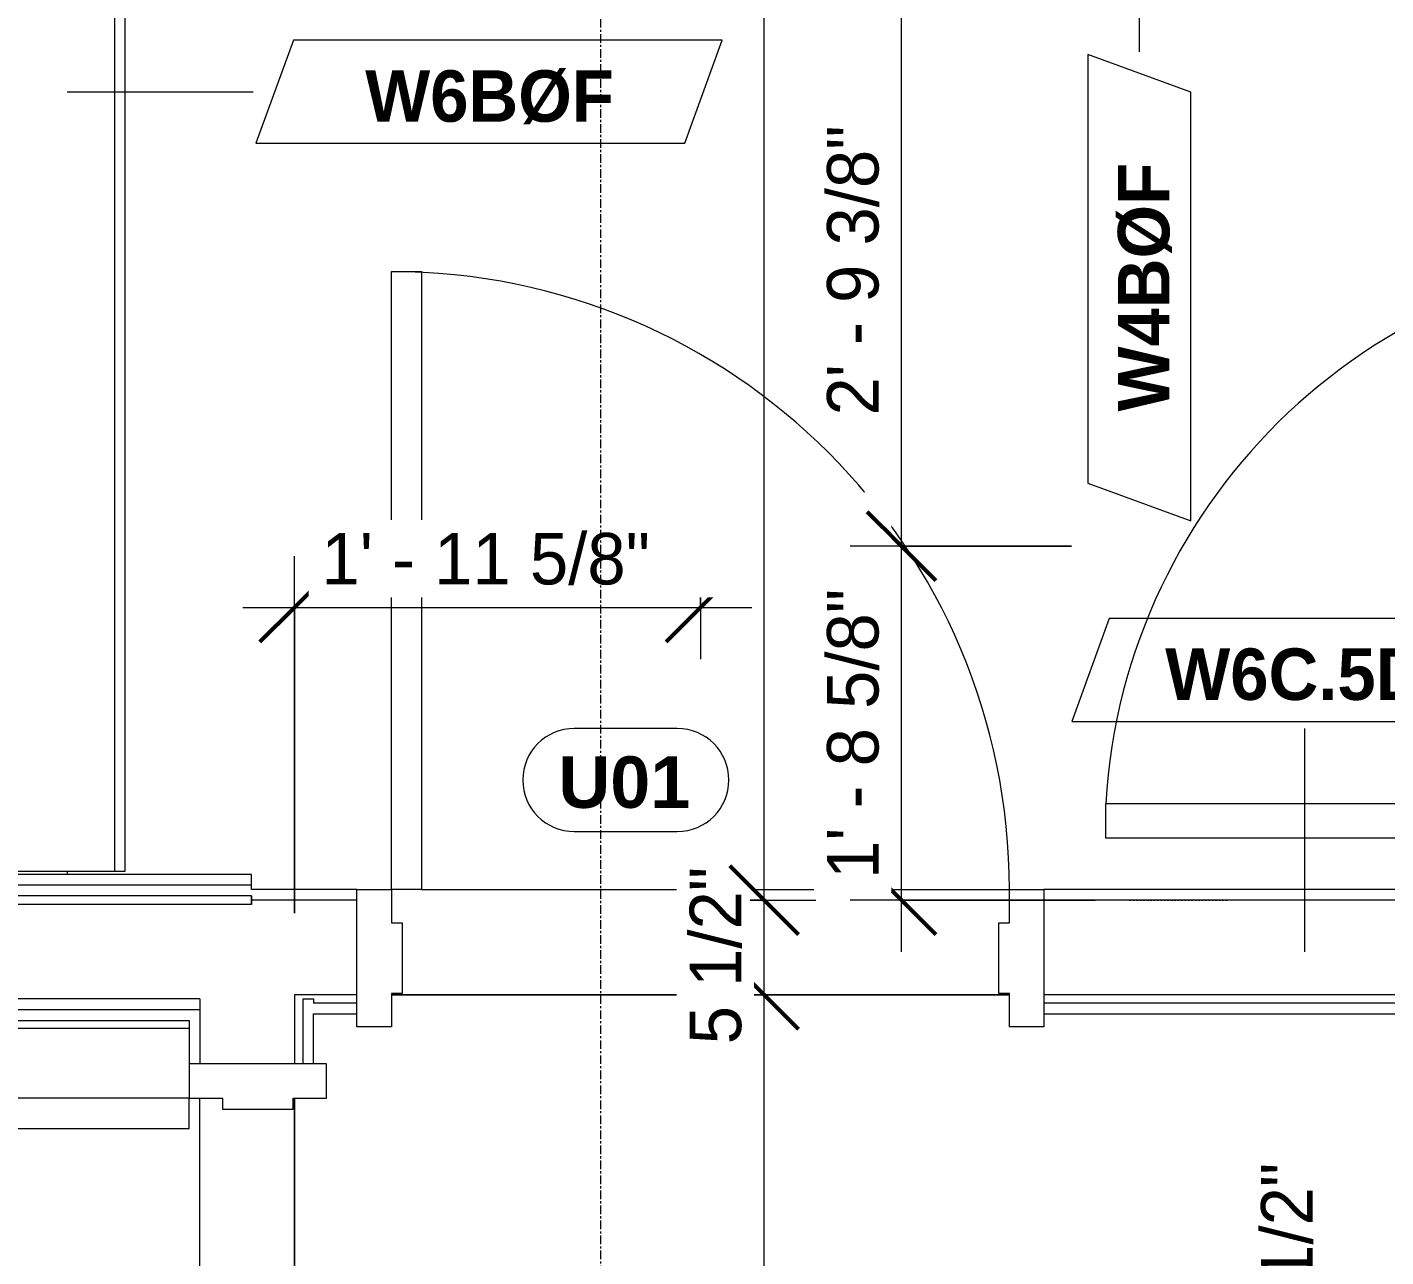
# Model space of a CAD drawing. Header units: inches. Extents: x -4058 to -1781, y 9814 to 12264.
# Drawn here: x -3514.7 to -3435.6, y 11732.2 to 11803.8 of the extents above; entities that cross this region are included whole.
import ezdxf

# ---------------------------------------------------------------- set-up
doc = ezdxf.new("R2010")
doc.units = ezdxf.units.IN
doc.header["$MEASUREMENT"] = 0
doc.linetypes.add('Dash 3_32_', pattern=[0.1875, 0.09375, -0.09375])
doc.linetypes.add('Grid Line 1_2_', pattern=[0.875, 0.5, -0.125, 0.125, -0.125])
for name, color, linetype, lineweight in [('0-1', 7, 'Continuous', 5), ('0-3', 8, 'Continuous', 9), ('A-ANNO-DIMS', 211, 'Continuous', 9), ('A-ANNO-DIMS-32', 211, 'Continuous', 9), ('A-DETL-1', 90, 'Dash 3_32_', 9), ('A-DOOR-1', 7, 'Continuous', 9), ('A-DOOR-2', 31, 'Continuous', 9), ('A-DOOR-FRAM-1', 7, 'Continuous', 9), ('A-DOOR-IDEN', 31, 'Continuous', 9), ('A-FLOR-1', 7, 'Continuous', 9), ('A-FLOR-2', 192, 'Continuous', 9), ('A-WALL-1', 7, 'Continuous', 9), ('A-WALL-2', 113, 'Continuous', 9), ('A-WALL-IDEN', 211, 'Continuous', 9), ('I-WALL-3', 7, 'Continuous', 9), ('S-GRID-1', 1, 'Grid Line 1_2_', 9)]:
    doc.layers.add(name, color=color, linetype=linetype, lineweight=lineweight)
doc.styles.add('Arial_B', font='arialbd.ttf', dxfattribs={"height": 3})
doc.styles.add('Century Gothic', font='ufonts.com_century-gothic.ttf', dxfattribs={"height": 3})
doc.styles.add('Century Gothic_B', font='GOTHICB.TTF', dxfattribs={"height": 3})
doc.dimstyles.new('THE_DIMENSION_STRING_1', dxfattribs={"dimscale": 12, "dimtxt": 3.132505, "dimasz": 0.333333, "dimexe": 0.25, "dimexo": 0.166667, "dimgap": 0.041667, "dimtad": 1, "dimdec": 4, "dimrnd": 0.0625, "dimzin": 3, "dimdsep": 46, "dimlunit": 4, "dimtxsty": 'Century Gothic', "dimblk1": 'OBLIQUE', "dimblk2": 'OBLIQUE', "dimsah": 1, "dimcen": 0.09, "dimdle": 0.25, "dimazin": 0, "dimtfac": 1, "dimtdec": 4, "dimtix": 1, "dimtmove": 1, "dimatfit": 3, "dimfxl": 1, "dimtvp": 1, "dimtfill": 1, "dimfrac": 2, "dimtolj": 1, "dimtzin": 0, "dimarcsym": 2})
doc.dimstyles.new('THE_DIMENSION_STRING_2', dxfattribs={"dimscale": 12, "dimtxt": 3.132505, "dimasz": 0.333333, "dimexe": 0.25, "dimexo": 0.166667, "dimgap": 0.041667, "dimtad": 1, "dimdec": 4, "dimrnd": 0.0625, "dimzin": 3, "dimdsep": 46, "dimlunit": 4, "dimtxsty": 'Century Gothic', "dimblk1": 'OBLIQUE', "dimblk2": 'OBLIQUE', "dimsah": 1, "dimcen": 0.09, "dimdle": 0.25, "dimazin": 0, "dimtfac": 1, "dimtdec": 4, "dimtix": 1, "dimtmove": 0, "dimatfit": 3, "dimfxl": 1, "dimtvp": 1, "dimtfill": 1, "dimfrac": 2, "dimtolj": 1, "dimtzin": 0, "dimarcsym": 2})
doc.dimstyles.new('THE_DIMENSION_STRING_4', dxfattribs={"dimscale": 12, "dimtxt": 3.132505, "dimasz": 0.333333, "dimexe": 0.25, "dimexo": 0.166667, "dimgap": 0.041667, "dimtad": 1, "dimdec": 4, "dimrnd": 0.0625, "dimzin": 3, "dimdsep": 46, "dimlunit": 4, "dimtxsty": 'Century Gothic', "dimblk1": 'OBLIQUE', "dimblk2": 'OBLIQUE', "dimsah": 1, "dimcen": 0.09, "dimdle": 0.25, "dimazin": 0, "dimtfac": 1, "dimtdec": 4, "dimtix": 1, "dimtmove": 0, "dimatfit": 3, "dimfxl": 1, "dimtvp": 1, "dimtfill": 1, "dimfrac": 2, "dimtolj": 1, "dimtzin": 0, "dimarcsym": 2})

# ---------------------------------------------------------------- blocks, each defined once
blk = doc.blocks.new('CTR - 1st Phase - Shell_rvt-1-UNITS PLANS - 3RD FLOOR')
at = {"layer": 'A-FLOR-1'}
for p, q in [((-3493.524, 11747.439), (-3457.524, 11747.439)), ((-3457.524, 11747.439), (-3493.524, 11747.439)), ((-3499.174, 11705.402), (-3499.174, 11741.402)), ((-3499.174, 11741.402), (-3499.174, 11705.402))]:
    blk.add_line(p, q, dxfattribs=at)
blk = doc.blocks.new('HOLLOW METAL - UNIT DOOR-2191978-UNITS PLANS - 3RD FLOOR')
at = {"layer": 'A-DOOR-1'}
for p, q in [((18, 39.875), (16.25, 39.875)), ((16.25, 39.875), (16.25, 3.875)), ((18, 3.875), (18, 39.875)), ((16.25, 3.875), (18, 3.875))]:
    blk.add_line(p, q, dxfattribs=at)
blk.add_arc((18, 3.875), 36, 90, 180, dxfattribs=at)
at = {"layer": 'A-DOOR-FRAM-1'}
for p, q in [((-18, 3.875), (-20, 3.875)), ((-20, 3.875), (-20, -4.125)), ((-18, 1.9375), (-18, 3.875)), ((18, 3.875), (18, 1.9375)), ((20, 3.875), (18, 3.875)), ((20, -4.125), (20, 3.875)), ((-17.375, 1.9375), (-18, 1.9375)), ((-17.375, -2.1875), (-17.375, 1.9375)), ((18, 1.9375), (17.375, 1.9375)), ((17.375, 1.9375), (17.375, -2.1875)), ((-18, -4.125), (-18, -2.1875)), ((-18, -2.1875), (-17.375, -2.1875)), ((17.375, -2.1875), (18, -2.1875)), ((18, -2.1875), (18, -4.125)), ((-20, -4.125), (-18, -4.125)), ((18, -4.125), (20, -4.125))]:
    blk.add_line(p, q, dxfattribs=at)
blk = doc.blocks.new('HOLLOW METAL - UNIT DOOR-2191977-UNITS PLANS - 3RD FLOOR')
at = {"layer": 'A-DOOR-1'}
for p, q in [((16.25, -3.875), (18, -3.875)), ((16.25, -39.875), (16.25, -3.875)), ((18, -3.875), (18, -39.875)), ((18, -39.875), (16.25, -39.875))]:
    blk.add_line(p, q, dxfattribs=at)
blk.add_arc((18, -3.875), 36, 180, 270, dxfattribs=at)
at = {"layer": 'A-DOOR-FRAM-1'}
for p, q in [((-20, 4.125), (-18, 4.125)), ((-20, -3.875), (-20, 4.125)), ((-18, 4.125), (-18, 2.1875)), ((18, 4.125), (20, 4.125)), ((18, 2.1875), (18, 4.125)), ((20, 4.125), (20, -3.875)), ((-18, 2.1875), (-17.375, 2.1875)), ((-17.375, 2.1875), (-17.375, -1.9375)), ((17.375, 2.1875), (18, 2.1875)), ((17.375, -1.9375), (17.375, 2.1875)), ((-18, -1.9375), (-18, -3.875)), ((-17.375, -1.9375), (-18, -1.9375)), ((18, -1.9375), (17.375, -1.9375)), ((18, -3.875), (18, -1.9375)), ((-18, -3.875), (-20, -3.875)), ((20, -3.875), (18, -3.875))]:
    blk.add_line(p, q, dxfattribs=at)
blk = doc.blocks.new('CTR - 1st Phase - Common Walls_rvt-1-UNITS PLANS - 3RD FLOOR')
at = {"layer": 'A-WALL-1'}
for p, q in [((-3501.674, 11753.814), (-3852.474, 11753.814)), ((-3501.674, 11753.189), (-3852.474, 11753.189)), ((-3501.674, 11752.689), (-3852.474, 11752.689)), ((-3501.674, 11752.939), (-3501.674, 11753.189)), ((-3501.674, 11753.189), (-3501.674, 11752.939)), ((-3501.674, 11752.689), (-3501.674, 11752.939)), ((-3495.524, 11752.939), (-3501.674, 11752.939)), ((-3501.674, 11752.939), (-3501.674, 11752.689)), ((-3420.407, 11752.939), (-3455.524, 11752.939)), ((-3504.674, 11747.189), (-3852.474, 11747.189)), ((-3504.674, 11747.189), (-3504.674, 11746.939)), ((-3499.174, 11747.439), (-3499.174, 11747.189)), ((-3495.524, 11747.439), (-3499.174, 11747.439)), ((-3499.174, 11747.189), (-3499.174, 11746.939)), ((-3498.674, 11747.189), (-3498.049, 11747.189)), ((-3498.674, 11747.189), (-3498.674, 11746.939)), ((-3498.049, 11747.189), (-3498.049, 11746.939)), ((-3420.407, 11747.439), (-3455.524, 11747.439)), ((-3504.674, 11746.564), (-3852.474, 11746.564)), ((-3504.674, 11746.939), (-3504.674, 11746.564)), ((-3504.674, 11746.564), (-3504.674, 11745.939)), ((-3499.174, 11746.939), (-3499.174, 11746.314)), ((-3499.174, 11746.314), (-3499.174, 11743.402)), ((-3498.674, 11746.939), (-3498.674, 11746.314)), ((-3498.674, 11746.314), (-3498.674, 11743.402)), ((-3495.524, 11746.939), (-3498.049, 11746.939)), ((-3420.407, 11746.939), (-3455.524, 11746.939)), ((-3504.674, 11745.939), (-3504.674, 11743.402))]:
    blk.add_line(p, q, dxfattribs=at)
at = {"layer": 'I-WALL-3'}
for p, q in [((-3501.674, 11754.439), (-3852.474, 11754.439)), ((-3501.674, 11753.564), (-3501.674, 11754.439)), ((-3495.524, 11753.564), (-3501.674, 11753.564)), ((-3420.407, 11753.564), (-3455.524, 11753.564)), ((-3498.049, 11743.402), (-3498.049, 11746.314)), ((-3498.049, 11746.314), (-3495.524, 11746.314)), ((-3455.524, 11746.314), (-3420.407, 11746.314)), ((-3852.474, 11745.939), (-3505.299, 11745.939)), ((-3505.299, 11745.939), (-3505.299, 11743.402))]:
    blk.add_line(p, q, dxfattribs=at)
at = {"layer": '0-3'}
for name, p, rotation in [('HOLLOW METAL - UNIT DOOR-2191977-UNITS PLANS - 3RD FLOOR', (-3475.524, 11749.689), 180), ('HOLLOW METAL - UNIT DOOR-2191978-UNITS PLANS - 3RD FLOOR', (-3501.424, 11723.402), 89.99999999998256)]:
    blk.add_blockref(name, p, dxfattribs=dict(at, rotation=rotation))
blk = doc.blocks.new('SWING - SINGLE - FLUSH - SWING - FLUSH - 2-10 x 6-8 - PRIVACY-4202132-UNITS PLANS - 3RD FLOOR')
at = {"layer": 'A-DOOR-2'}
for p, q in [((-20, 2.375), (-20, 2.875)), ((-20, 2.875), (-17, 2.875)), ((-17, 2.375), (-20, 2.375)), ((-17, 2.875), (-17, 2.375)), ((17, 2.375), (17, 2.875)), ((17, 2.875), (20, 2.875)), ((20, 2.375), (17, 2.375)), ((20, 2.875), (20, 2.375)), ((-20, -2.375), (-17, -2.375)), ((-20, -2.875), (-20, -2.375)), ((-17, -2.875), (-20, -2.875)), ((-17, -2.375), (-17, -2.875)), ((15, -2.375), (15, -36.383)), ((17, -2.375), (15, -2.375)), ((17, -2.375), (17, -36.383)), ((17, -2.375), (20, -2.375)), ((17, -2.875), (17, -2.375)), ((20, -2.875), (17, -2.875)), ((20, -2.375), (20, -2.875)), ((17, -36.383), (15, -36.383))]:
    blk.add_line(p, q, dxfattribs=at)
blk.add_arc((17, -2.375), 34.067, 180, 266.63431, dxfattribs=at)
blk = doc.blocks.new('DIMBLOCK383-UNITS PLANS - 3RD FLOOR')
at = {"layer": 'A-ANNO-DIMS-32', "lineweight": 50}
for p, q in [((-3428.821, 11724.739), (-3430.821, 11726.739)), ((-3428.821, 11724.739), (-3426.821, 11722.739)), ((-3428.821, 11719.239), (-3430.821, 11721.239)), ((-3428.821, 11719.239), (-3426.821, 11717.239))]:
    blk.add_line(p, q, dxfattribs=at)
at = {"layer": 'A-ANNO-DIMS-32'}
for p, q in [((-3418.782, 11724.739), (-3431.821, 11724.739)), ((-3428.821, 11719.239), (-3428.821, 11724.739)), ((-3428.821, 11724.739), (-3418.782, 11724.739)), ((-3418.782, 11719.239), (-3431.821, 11719.239)), ((-3428.821, 11719.239), (-3418.782, 11719.239))]:
    blk.add_line(p, q, dxfattribs=at)
blk.add_ellipse((-3428.821, 11727.305), major_axis=(12.664, 0), ratio=0.419735, start_param=3.141593, end_param=4.712389, dxfattribs=at)
at = {"layer": 'A-ANNO-DIMS-32', "color": 0, "insert": (-3442.869, 11727.305), "char_height": 3, "width": 13.54435, "attachment_point": 1, "rotation": 90, "line_spacing_factor": 0.984502, "style": 'Century Gothic', "bg_fill": 3, "box_fill_scale": 1.25, "bg_fill_color": 256, "bg_fill_true_color": 13158600, "bg_fill_transparency": 0}
blk.add_mtext('5 1/2"', dxfattribs=at)
blk = doc.blocks.new('_Oblique')
at = {"color": 0, "linetype": 'ByBlock', "lineweight": -2}
blk.add_line((-0.5, -0.5), (0.5, 0.5), dxfattribs=at)
blk = doc.blocks.new('DIMBLOCK422-UNITS PLANS - 3RD FLOOR')
at = {"layer": 'A-ANNO-DIMS-32', "lineweight": 50}
for p, q in [((-3471.802, 11747.439), (-3473.802, 11749.439)), ((-3471.802, 11747.439), (-3469.802, 11745.439)), ((-3471.802, 11687.614), (-3473.802, 11689.614)), ((-3471.802, 11687.614), (-3469.802, 11685.614))]:
    blk.add_line(p, q, dxfattribs=at)
at = {"layer": 'A-ANNO-DIMS-32'}
for p, q in [((-3472.63, 11747.439), (-3468.802, 11747.439)), ((-3471.802, 11747.439), (-3472.63, 11747.439)), ((-3471.802, 11687.614), (-3471.802, 11747.439)), ((-3481.674, 11687.614), (-3468.802, 11687.614)), ((-3471.802, 11687.614), (-3481.674, 11687.614))]:
    blk.add_line(p, q, dxfattribs=at)
at = {"layer": 'A-ANNO-DIMS-32', "color": 0, "insert": (-3476.147, 11704.947), "char_height": 3, "width": 30.19138, "attachment_point": 1, "rotation": 90, "line_spacing_factor": 0.984502, "style": 'Century Gothic', "bg_fill": 3, "box_fill_scale": 1.25, "bg_fill_color": 256, "bg_fill_true_color": 13158600, "bg_fill_transparency": 0}
blk.add_mtext('4\' - 11 13/16"', dxfattribs=at)
blk = doc.blocks.new('DIMBLOCK423-UNITS PLANS - 3RD FLOOR')
at = {"layer": 'A-ANNO-DIMS-32', "lineweight": 50}
for p, q in [((-3471.802, 11752.939), (-3473.802, 11754.939)), ((-3471.802, 11752.939), (-3469.802, 11750.939)), ((-3471.802, 11747.439), (-3473.802, 11749.439)), ((-3471.802, 11747.439), (-3469.802, 11745.439))]:
    blk.add_line(p, q, dxfattribs=at)
at = {"layer": 'A-ANNO-DIMS-32'}
for p, q in [((-3472.63, 11752.939), (-3468.802, 11752.939)), ((-3471.802, 11752.939), (-3472.63, 11752.939)), ((-3471.802, 11747.439), (-3471.802, 11752.939)), ((-3472.63, 11747.439), (-3468.802, 11747.439)), ((-3471.802, 11747.439), (-3472.63, 11747.439))]:
    blk.add_line(p, q, dxfattribs=at)
at = {"layer": 'A-ANNO-DIMS-32', "color": 0, "insert": (-3476.147, 11744.546), "char_height": 3, "width": 13.54435, "attachment_point": 1, "rotation": 90, "line_spacing_factor": 0.984502, "style": 'Century Gothic', "bg_fill": 3, "box_fill_scale": 1.25, "bg_fill_color": 256, "bg_fill_true_color": 13158600, "bg_fill_transparency": 0}
blk.add_mtext('5 1/2"', dxfattribs=at)
blk = doc.blocks.new('DIMBLOCK424-UNITS PLANS - 3RD FLOOR')
at = {"layer": 'A-ANNO-DIMS-32', "lineweight": 50}
for p, q in [((-3471.802, 12110.339), (-3473.802, 12112.339)), ((-3471.802, 12110.339), (-3469.802, 12108.339)), ((-3471.802, 11752.939), (-3473.802, 11754.939)), ((-3471.802, 11752.939), (-3469.802, 11750.939))]:
    blk.add_line(p, q, dxfattribs=at)
at = {"layer": 'A-ANNO-DIMS-32'}
for p, q in [((-3472.63, 12110.339), (-3468.802, 12110.339)), ((-3471.802, 12110.339), (-3472.63, 12110.339)), ((-3471.802, 11752.939), (-3471.802, 12110.339)), ((-3472.63, 11752.939), (-3468.802, 11752.939)), ((-3471.802, 11752.939), (-3472.63, 11752.939))]:
    blk.add_line(p, q, dxfattribs=at)
at = {"layer": 'A-ANNO-DIMS-32', "color": 0, "insert": (-3476.147, 11921.397), "char_height": 3, "width": 24.5827, "attachment_point": 1, "rotation": 90, "line_spacing_factor": 0.984502, "style": 'Century Gothic', "bg_fill": 3, "box_fill_scale": 1.25, "bg_fill_color": 256, "bg_fill_true_color": 13158600, "bg_fill_transparency": 0}
blk.add_mtext('29\' - 9 3/8"', dxfattribs=at)
blk = doc.blocks.new('DIMBLOCK495-UNITS PLANS - 3RD FLOOR')
at = {"layer": 'A-ANNO-DIMS-32'}
for p, q in [((-3499.174, 11752.189), (-3499.174, 11772.993)), ((-3475.524, 11770.822), (-3475.524, 11766.993)), ((-3475.524, 11769.993), (-3475.524, 11770.822)), ((-3502.174, 11769.993), (-3472.524, 11769.993)), ((-3499.174, 11769.993), (-3499.174, 11752.189))]:
    blk.add_line(p, q, dxfattribs=at)
at = {"layer": 'A-ANNO-DIMS-32', "lineweight": 50}
for p, q in [((-3499.174, 11769.993), (-3497.174, 11771.993)), ((-3475.524, 11769.993), (-3473.524, 11771.993)), ((-3499.174, 11769.993), (-3501.174, 11767.993)), ((-3475.524, 11769.993), (-3477.524, 11767.993))]:
    blk.add_line(p, q, dxfattribs=at)
at = {"layer": 'A-ANNO-DIMS-32', "color": 0, "insert": (-3497.592, 11774.339), "char_height": 3, "width": 24.5827, "attachment_point": 1, "line_spacing_factor": 0.984502, "style": 'Century Gothic', "bg_fill": 3, "box_fill_scale": 1.25, "bg_fill_color": 256, "bg_fill_true_color": 13158600, "bg_fill_transparency": 0}
blk.add_mtext('1\' - 11 5/8"', dxfattribs=at)
blk = doc.blocks.new('Door Tag - Type Mark-2601225-UNITS PLANS - 3RD FLOOR')
at = {"layer": 'A-DOOR-IDEN'}
for p, q in [((0.09375, 0.09375), (-0.09375, 0.09375)), ((-0.09375, -0.09375), (0.09375, -0.09375))]:
    blk.add_line(p, q, dxfattribs=at)
for centre, start, end in [((-0.09375, 0), 90, 270), ((0.09375, 0), 270, 90)]:
    blk.add_arc(centre, 0.09375, start, end, dxfattribs=at)
blk = doc.blocks.new('Wall Tag - Arch Wall-3956453-UNITS PLANS - 3RD FLOOR')
at = {"layer": 'A-WALL-IDEN'}
for p, q in [((-0.3561, 0.0937), (-0.4244, -0.0937)), ((0.4244, 0.0937), (-0.3561, 0.0937)), ((0.3561, -0.0937), (0.4244, 0.0937)), ((-0.4244, -0.0937), (0.3561, -0.0937))]:
    blk.add_line(p, q, dxfattribs=at)
blk = doc.blocks.new('DIMBLOCK939-UNITS PLANS - 3RD FLOOR')
at = {"layer": 'A-ANNO-DIMS-32', "lineweight": 50}
for p, q in [((-3463.802, 11773.564), (-3465.802, 11775.564)), ((-3463.802, 11773.564), (-3461.802, 11771.564)), ((-3463.802, 11752.939), (-3465.802, 11754.939)), ((-3463.802, 11752.939), (-3461.802, 11750.939))]:
    blk.add_line(p, q, dxfattribs=at)
at = {"layer": 'A-ANNO-DIMS-32'}
for p, q in [((-3453.914, 11773.564), (-3466.802, 11773.564)), ((-3463.802, 11749.939), (-3463.802, 11773.564)), ((-3463.802, 11773.564), (-3453.914, 11773.564)), ((-3452.532, 11752.939), (-3466.802, 11752.939)), ((-3463.802, 11752.939), (-3452.532, 11752.939))]:
    blk.add_line(p, q, dxfattribs=at)
at = {"layer": 'A-ANNO-DIMS-32', "color": 0, "insert": (-3468.147, 11754.178), "char_height": 3, "width": 21.77837, "attachment_point": 1, "rotation": 90, "line_spacing_factor": 0.984502, "style": 'Century Gothic', "bg_fill": 3, "box_fill_scale": 1.25, "bg_fill_color": 256, "bg_fill_true_color": 13158600, "bg_fill_transparency": 0}
blk.add_mtext('1\' - 8 5/8"', dxfattribs=at)
blk = doc.blocks.new('DIMBLOCK940-UNITS PLANS - 3RD FLOOR')
at = {"layer": 'A-ANNO-DIMS-32', "lineweight": 50}
for p, q in [((-3463.802, 11806.939), (-3465.802, 11808.939)), ((-3463.802, 11806.939), (-3461.802, 11804.939)), ((-3463.802, 11773.564), (-3465.802, 11775.564)), ((-3463.802, 11773.564), (-3461.802, 11771.564))]:
    blk.add_line(p, q, dxfattribs=at)
at = {"layer": 'A-ANNO-DIMS-32'}
for p, q in [((-3461.406, 11806.939), (-3466.802, 11806.939)), ((-3463.802, 11773.564), (-3463.802, 11806.939)), ((-3463.802, 11806.939), (-3461.406, 11806.939)), ((-3453.914, 11773.564), (-3466.802, 11773.564)), ((-3463.802, 11773.564), (-3453.914, 11773.564))]:
    blk.add_line(p, q, dxfattribs=at)
at = {"layer": 'A-ANNO-DIMS-32', "color": 0, "insert": (-3468.147, 11781.178), "char_height": 3, "width": 21.77837, "attachment_point": 1, "rotation": 90, "line_spacing_factor": 0.984502, "style": 'Century Gothic', "bg_fill": 3, "box_fill_scale": 1.25, "bg_fill_color": 256, "bg_fill_true_color": 13158600, "bg_fill_transparency": 0}
blk.add_mtext('2\' - 9 3/8"', dxfattribs=at)

msp = doc.modelspace()

# ---------------------------------------------------------------- linework, layer by layer
at = {"layer": 'A-DETL-1'}
msp.add_line((-3450.53165, 11752.9394), (-3444.72374, 11752.9394), dxfattribs=at)
at = {"layer": 'A-FLOR-2'}
for p, q in [((-3512.40554, 11754.6269), (-3512.40554, 11754.4394)), ((-3491.77374, 11753.5644), (-3457.52374, 11753.5644)), ((-3505.29874, 11745.4644), (-3740.48711, 11745.4644)), ((-3504.67833, 11705.4019), (-3504.67833, 11741.4019))]:
    msp.add_line(p, q, dxfattribs=at)
at = {"layer": 'A-WALL-2'}
for p, q in [((-3509.03054, 11754.6269), (-3509.03054, 11854.18105)), ((-3509.65554, 11846.28479), (-3509.65554, 11754.6269)), ((-3515.78054, 11754.6269), (-3509.03054, 11754.6269))]:
    msp.add_line(p, q, dxfattribs=at)
at = {"layer": 'A-WALL-IDEN'}
for p, q in [((-3449.95694, 11806.9394), (-3449.95694, 11802.36393)), ((-3512.40554, 11800.04641), (-3501.56238, 11800.04641)), ((-3440.31253, 11749.9394), (-3440.31253, 11762.94435))]:
    msp.add_line(p, q, dxfattribs=at)

# ---------------------------------------------------------------- block references
at = {"layer": '0-1'}
for name in ['CTR - 1st Phase - Shell_rvt-1-UNITS PLANS - 3RD FLOOR', 'CTR - 1st Phase - Common Walls_rvt-1-UNITS PLANS - 3RD FLOOR']:
    msp.add_blockref(name, (0, 0), dxfattribs=at)
at = {"layer": 'A-DOOR-2', "rotation": 269.9999999999995}
msp.add_blockref('SWING - SINGLE - FLUSH - SWING - FLUSH - 2-10 x 6-8 - PRIVACY-4202132-UNITS PLANS - 3RD FLOOR', (-3415.53165, 11773.5644), dxfattribs=at)
at = {"layer": 'A-WALL-IDEN', "xscale": 31.99999999999999, "yscale": 31.99999999999999, "zscale": 31.99999999999999}
msp.add_blockref('Wall Tag - Arch Wall-3956453-UNITS PLANS - 3RD FLOOR', (-3440.31253, 11766.36236), dxfattribs=at)

# ---------------------------------------------------------------- texts
at = {"layer": 'A-WALL-IDEN', "char_height": 3, "attachment_point": 1, "style": 'Century Gothic_B'}
for s, insert, width in [('W6BØF', (-3495.0466, 11801.29395), 17.372), ('W6C.5D', (-3448.44814, 11767.6099), 19.594)]:
    msp.add_mtext(s, dxfattribs=dict(at, insert=insert, width=width))
at = {"layer": 'A-WALL-IDEN', "insert": (-3451.20447, 11781.4163), "char_height": 3, "width": 17.372, "attachment_point": 1, "rotation": 90, "style": 'Century Gothic_B'}
msp.add_mtext('W4BØF', dxfattribs=at)

# ---------------------------------------------------------------- next in the draw order: dimensions: what is measured, and where the dimension line sits
at = {"layer": 'A-ANNO-DIMS'}
dim = msp.add_linear_dim(base=(-3471.80166, 11747.4394), p1=(-3483.67374, 11687.6144), p2=(-3474.63009, 11747.4394), angle=90, dimstyle='THE_DIMENSION_STRING_2', override={"dimpost": '<>', "dimfxl": 60.504695}, dxfattribs=at)
dim.commit()
dim.dimension.update_dxf_attribs({"geometry": 'DIMBLOCK422-UNITS PLANS - 3RD FLOOR', "text_midpoint": (-3474.04334, 11717.5269)})
dim = msp.add_linear_dim(base=(-3428.82122, 11724.7394), p1=(-3416.78165, 11719.2394), p2=(-3416.78165, 11724.7394), angle=90, dimstyle='THE_DIMENSION_STRING_1', override={"dimpost": '<>', "dimfxl": 5.5}, dxfattribs=at)
dim.commit()
dim.dimension.update_dxf_attribs({"geometry": 'DIMBLOCK383-UNITS PLANS - 3RD FLOOR', "text_midpoint": (-3440.86891, 11734.07695), "dimtype": 160, "text_rotation": 90})

# ---------------------------------------------------------------- next in the draw order: dimensions: what is measured, and where the dimension line sits
dim = msp.add_linear_dim(base=(-3471.80166, 11752.9394), p1=(-3474.63009, 11747.4394), p2=(-3474.63009, 11752.9394), angle=90, dimstyle='THE_DIMENSION_STRING_2', override={"dimpost": '<>', "dimfxl": 5.5}, dxfattribs=at)
dim.commit()
dim.dimension.update_dxf_attribs({"geometry": 'DIMBLOCK423-UNITS PLANS - 3RD FLOOR', "text_midpoint": (-3474.04334, 11750.1894)})

# ---------------------------------------------------------------- next in the draw order: dimensions: what is measured, and where the dimension line sits
dim = msp.add_linear_dim(base=(-3471.80166, 12110.3394), p1=(-3474.63009, 11752.9394), p2=(-3474.63009, 12110.3394), angle=90, dimstyle='THE_DIMENSION_STRING_2', override={"dimpost": '<>', "dimfxl": 357.4}, dxfattribs=at)
dim.commit()
dim.dimension.update_dxf_attribs({"geometry": 'DIMBLOCK424-UNITS PLANS - 3RD FLOOR', "text_midpoint": (-3474.04334, 11931.6394)})

# ---------------------------------------------------------------- next in the draw order: block references
at = {"layer": 'A-WALL-IDEN', "xscale": 31.99999999999999, "yscale": 31.99999999999999, "zscale": 31.99999999999999}
msp.add_blockref('Wall Tag - Arch Wall-3956453-UNITS PLANS - 3RD FLOOR', (-3487.83068, 11800.04641), dxfattribs=at)

# ---------------------------------------------------------------- next in the draw order: dimensions: what is measured, and where the dimension line sits
at = {"layer": 'A-ANNO-DIMS'}
dim = msp.add_linear_dim(base=(-3463.80166, 11773.5644), p1=(-3450.53165, 11752.9394), p2=(-3451.91448, 11773.5644), angle=90, dimstyle='THE_DIMENSION_STRING_4', override={"dimpost": '<>', "dimfxl": 20.671305}, dxfattribs=at)
dim.commit()
dim.dimension.update_dxf_attribs({"geometry": 'DIMBLOCK939-UNITS PLANS - 3RD FLOOR', "text_midpoint": (-3466.04334, 11763.2519)})
dim = msp.add_linear_dim(base=(-3475.52374, 11769.99348), p1=(-3499.17374, 11750.1894), p2=(-3475.52374, 11772.8219), dimstyle='THE_DIMENSION_STRING_2', override={"dimpost": '<>', "dimfxl": 32.734582}, dxfattribs=at)
dim.commit()
dim.dimension.update_dxf_attribs({"geometry": 'DIMBLOCK495-UNITS PLANS - 3RD FLOOR', "text_midpoint": (-3487.34874, 11772.23515)})

# ---------------------------------------------------------------- next in the draw order: linework, layer by layer
at = {"layer": 'S-GRID-1'}
msp.add_line((-3481.32374, 9814.0266), (-3481.32374, 12247.50061), dxfattribs=at)

# ---------------------------------------------------------------- next in the draw order: block references
at = {"layer": 'A-DOOR-IDEN', "xscale": 31.99999999999999, "yscale": 31.99999999999999, "zscale": 31.99999999999999}
msp.add_blockref('Door Tag - Type Mark-2601225-UNITS PLANS - 3RD FLOOR', (-3479.86807, 11759.94435), dxfattribs=at)

# ---------------------------------------------------------------- next in the draw order: texts
at = {"layer": 'A-DOOR-IDEN', "insert": (-3483.79995, 11761.3242), "char_height": 3, "width": 9.393, "attachment_point": 1, "style": 'Arial_B'}
msp.add_mtext('U01', dxfattribs=at)

# ---------------------------------------------------------------- next in the draw order: dimensions: what is measured, and where the dimension line sits
at = {"layer": 'A-ANNO-DIMS'}
dim = msp.add_linear_dim(base=(-3463.80166, 11806.9394), p1=(-3451.91448, 11773.5644), p2=(-3459.40554, 11806.9394), angle=90, dimstyle='THE_DIMENSION_STRING_4', override={"dimpost": '<>', "dimfxl": 34.205358}, dxfattribs=at)
dim.commit()
dim.dimension.update_dxf_attribs({"geometry": 'DIMBLOCK940-UNITS PLANS - 3RD FLOOR', "text_midpoint": (-3466.04334, 11790.2519)})

# ---------------------------------------------------------------- next in the draw order: block references
at = {"layer": 'A-WALL-IDEN', "xscale": 31.99999999999999, "yscale": 31.99999999999999, "zscale": 31.99999999999999, "rotation": 89.99999999999955}
msp.add_blockref('Wall Tag - Arch Wall-3956453-UNITS PLANS - 3RD FLOOR', (-3449.95694, 11788.63222), dxfattribs=at)

doc.saveas('drawing.dxf')
